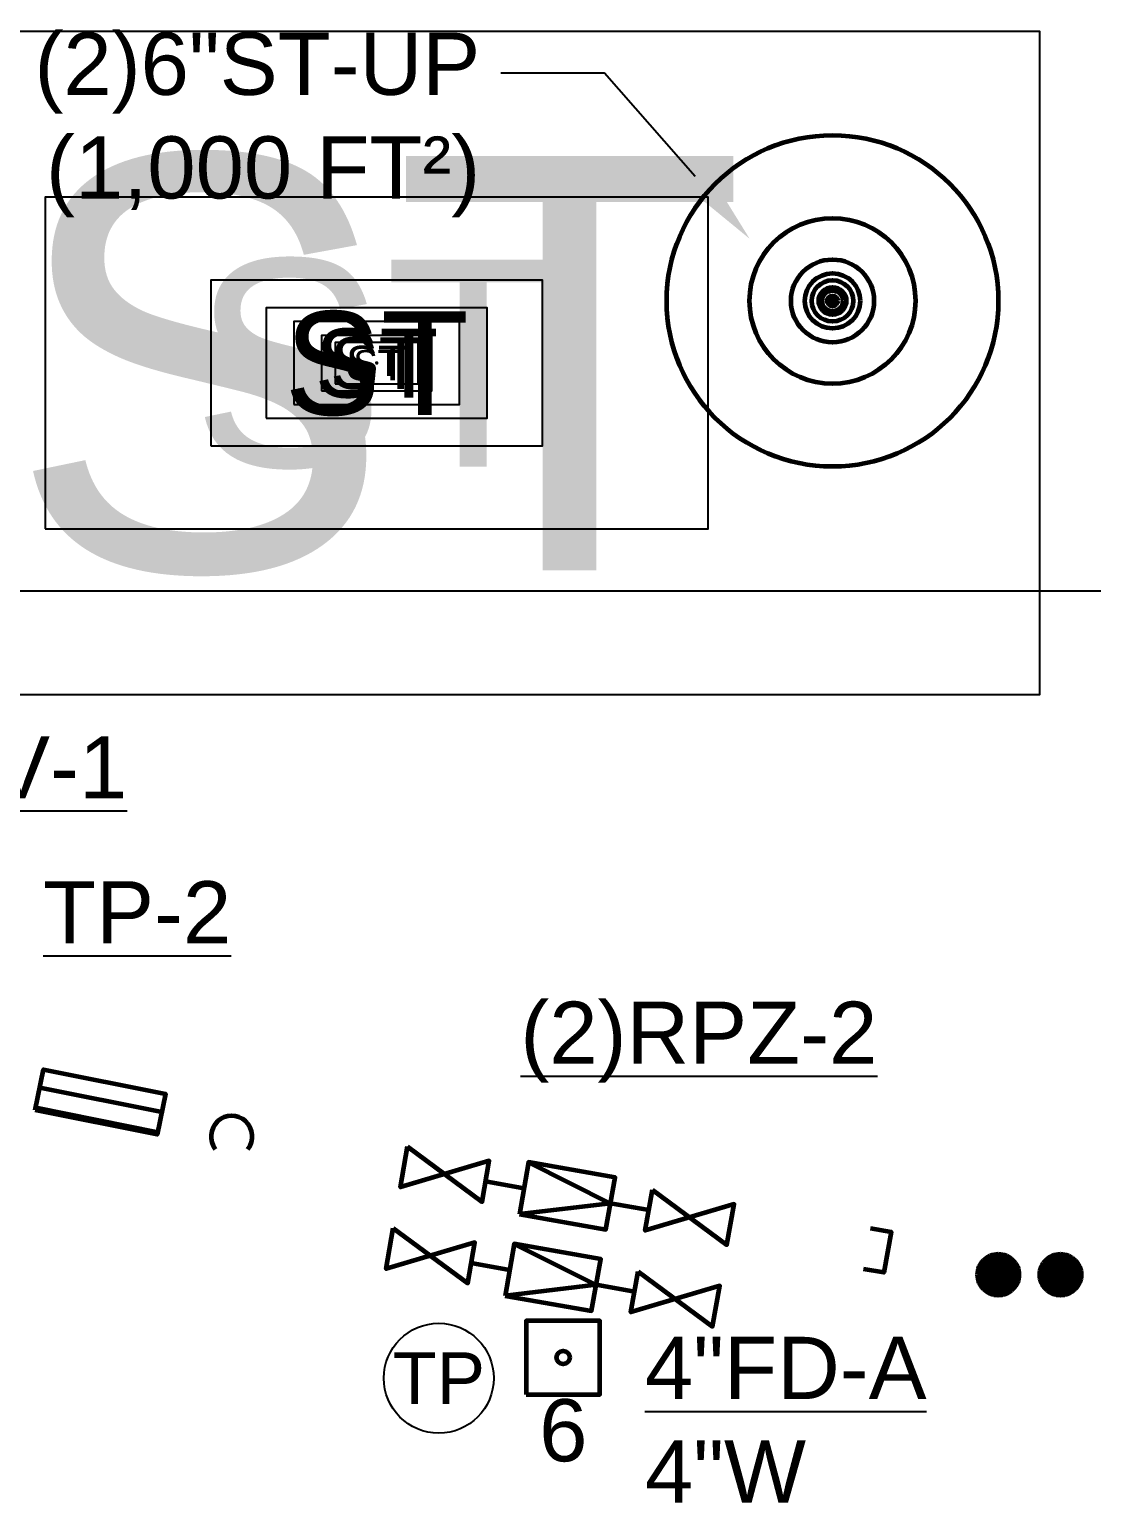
# Model space of a CAD drawing. Extents: x -3637 to 1666, y -2593 to 1817.
# Drawn here: x -2670.3 to -2516.5, y 736.7 to 950 of the extents above; entities that cross this region are included whole.
import ezdxf
from ezdxf.enums import TextEntityAlignment as Align

# ---------------------------------------------------------------- set-up
doc = ezdxf.new("R2010")
doc.units = 0
doc.header["$LTSCALE"] = 36
doc.header["$MEASUREMENT"] = 0
doc.linetypes.add('VENT', pattern=[0.3, 0.2, -0.1])
doc.layers.add('G-ANNO-TEXT', color=70, linetype='Continuous')
doc.layers.add('G-ANNO-TEXT @ 96', color=70, linetype='Continuous')
for name, color, linetype, lineweight in [('P-CW-N @ 96', 4, 'Continuous', 60), ('P-FIXT-N @ 96', 3, 'Continuous', 60), ('P-SAN-N @ 96', 6, 'Continuous', 60), ('P-SANV-N @ 96', 5, 'VENT', 60), ('P-STRM-N', 2, 'Continuous', 60), ('P-STRM-N @ 1 (1)', 2, 'Continuous', 60), ('P-STRM-N @ 1 (2)', 2, 'Continuous', 60), ('P-STRM-N @ 12', 2, 'Continuous', 60), ('P-STRM-N @ 128', 2, 'Continuous', 60), ('P-STRM-N @ 16', 2, 'Continuous', 60), ('P-STRM-N @ 192', 2, 'Continuous', 60), ('P-STRM-N @ 2', 2, 'Continuous', 60), ('P-STRM-N @ 24', 2, 'Continuous', 60), ('P-STRM-N @ 384', 2, 'Continuous', 60), ('P-STRM-N @ 4', 2, 'Continuous', 60), ('P-STRM-N @ 48', 2, 'Continuous', 60), ('P-STRM-N @ 64', 2, 'Continuous', 60), ('P-STRM-N @ 768', 2, 'Continuous', 60), ('P-STRM-N @ 8', 2, 'Continuous', 60), ('P-STRM-N @ 96', 2, 'Continuous', 60)]:
    doc.layers.add(name, color=color, linetype=linetype, lineweight=lineweight)
doc.layers.add('P-SAN-DFU', color=7, linetype='Continuous', plot=False)
doc.styles.add('Arial', font='arial.ttf')

# ---------------------------------------------------------------- blocks, each defined once
blk = doc.blocks.new('*U7')
blk.add_circle((0, 0), 0.03125)
blk = doc.blocks.new('*U866')
at = {"layer": 'P-STRM-N @ 1 (1)'}
blk.add_blockref('*U7', (-2554, 910.74), dxfattribs=at)
at = {"layer": 'P-STRM-N @ 1 (2)'}
blk.add_blockref('*U7', (-2554, 910.74), dxfattribs=at)
at = {"layer": 'P-STRM-N @ 12', "xscale": 12, "yscale": 12, "zscale": 12}
blk.add_blockref('*U7', (-2554, 910.74), dxfattribs=at)
at = {"layer": 'P-STRM-N @ 128', "xscale": 128, "yscale": 128, "zscale": 128}
blk.add_blockref('*U7', (-2554, 910.74), dxfattribs=at)
at = {"layer": 'P-STRM-N @ 16', "xscale": 16, "yscale": 16, "zscale": 16}
blk.add_blockref('*U7', (-2554, 910.74), dxfattribs=at)
at = {"layer": 'P-STRM-N @ 192', "xscale": 192, "yscale": 192, "zscale": 192}
blk.add_blockref('*U7', (-2554, 910.74), dxfattribs=at)
at = {"layer": 'P-STRM-N @ 2', "xscale": 2, "yscale": 2, "zscale": 2}
blk.add_blockref('*U7', (-2554, 910.74), dxfattribs=at)
at = {"layer": 'P-STRM-N @ 24', "xscale": 24, "yscale": 24, "zscale": 24}
blk.add_blockref('*U7', (-2554, 910.74), dxfattribs=at)
at = {"layer": 'P-STRM-N @ 384', "xscale": 384, "yscale": 384, "zscale": 384}
blk.add_blockref('*U7', (-2554, 910.74), dxfattribs=at)
at = {"layer": 'P-STRM-N @ 4', "xscale": 4, "yscale": 4, "zscale": 4}
blk.add_blockref('*U7', (-2554, 910.74), dxfattribs=at)
at = {"layer": 'P-STRM-N @ 48', "xscale": 48, "yscale": 48, "zscale": 48}
blk.add_blockref('*U7', (-2554, 910.74), dxfattribs=at)
at = {"layer": 'P-STRM-N @ 64', "xscale": 64, "yscale": 64, "zscale": 64}
blk.add_blockref('*U7', (-2554, 910.74), dxfattribs=at)
at = {"layer": 'P-STRM-N @ 768', "xscale": 768, "yscale": 768, "zscale": 768}
blk.add_blockref('*U7', (-2554, 910.74), dxfattribs=at)
at = {"layer": 'P-STRM-N @ 8', "xscale": 8, "yscale": 8, "zscale": 8}
blk.add_blockref('*U7', (-2554, 910.74), dxfattribs=at)
at = {"layer": 'P-STRM-N @ 96', "xscale": 96, "yscale": 96, "zscale": 96}
blk.add_blockref('*U7', (-2554, 910.74), dxfattribs=at)
blk = doc.blocks.new('*U72')
at = {"layer": 'DEFPOINTS'}
blk.add_lwpolyline([(-0.125, -0.0625), (0.125, -0.0625), (0.125, 0.0625), (-0.125, 0.0625)], close=True, dxfattribs=at)
at = {"style": 'Arial'}
blk.add_text('ST', height=0.078125, dxfattribs=at).set_placement((0, 0), align=Align.MIDDLE)
blk = doc.blocks.new('*U934')
at = {"layer": 'P-STRM-N @ 1 (1)', "linetype": 'ByBlock', "lineweight": -2}
blk.add_blockref('*U72', (-2620, 901.74), dxfattribs=at)
at = {"layer": 'P-STRM-N @ 1 (2)', "linetype": 'ByBlock', "lineweight": -2}
blk.add_blockref('*U72', (-2620, 901.74), dxfattribs=at)
at = {"layer": 'P-STRM-N @ 128', "linetype": 'ByBlock', "lineweight": -2, "xscale": 128, "yscale": 128, "zscale": 128}
blk.add_blockref('*U72', (-2620, 901.74), dxfattribs=at)
at = {"layer": 'P-STRM-N @ 192', "linetype": 'ByBlock', "lineweight": -2, "xscale": 192, "yscale": 192, "zscale": 192}
blk.add_blockref('*U72', (-2620, 901.74), dxfattribs=at)
at = {"layer": 'P-STRM-N @ 384', "linetype": 'ByBlock', "lineweight": -2, "xscale": 384, "yscale": 384, "zscale": 384}
blk.add_blockref('*U72', (-2620, 901.74), dxfattribs=at)
at = {"layer": 'P-STRM-N @ 48', "linetype": 'ByBlock', "lineweight": -2, "xscale": 48, "yscale": 48, "zscale": 48}
blk.add_blockref('*U72', (-2620, 901.74), dxfattribs=at)
at = {"layer": 'P-STRM-N @ 64', "linetype": 'ByBlock', "lineweight": -2, "xscale": 64, "yscale": 64, "zscale": 64}
blk.add_blockref('*U72', (-2620, 901.74), dxfattribs=at)
at = {"layer": 'P-STRM-N @ 768', "linetype": 'ByBlock', "lineweight": -2, "xscale": 768, "yscale": 768, "zscale": 768}
blk.add_blockref('*U72', (-2620, 901.74), dxfattribs=at)
at = {"layer": 'P-STRM-N @ 96', "linetype": 'ByBlock', "lineweight": -2, "xscale": 96, "yscale": 96, "zscale": 96}
blk.add_blockref('*U72', (-2620, 901.74), dxfattribs=at)
blk = doc.blocks.new('*U44')
h = blk.add_hatch()
h.set_pattern_fill('_USER', scale=0.03125, pattern_type=0)
h.set_pattern_definition([(0, (-0.09375, -0.03125), (0, 0.03125), [])])
h.paths.add_polyline_path([(0.09375, 0.03125), (-0.09375, 0.03125), (-0.09375, -0.03125), (0.09375, -0.03125)])
blk.add_lwpolyline([(-0.09375, -0.03125), (-0.09375, 0.03125), (0.09375, 0.03125), (0.09375, -0.03125), (-0.09375, -0.03125)])
blk = doc.blocks.new('*U13')
at = {"linetype": 'Continuous'}
blk.add_arc((0, 0), 0.0311, 232.567, 127.433, dxfattribs=at)
blk = doc.blocks.new('REDUCED PRESSURE BACKFLOW PREVENTER w-VALVES')
at = {"linetype": 'Continuous'}
for p, q in [((-0.125, 0), (-0.0663, 0)), ((0.125, 0), (0.0663, 0))]:
    blk.add_line(p, q, dxfattribs=at)
for points in [[(-0.25, 0.0312), (-0.125, -0.0312), (-0.125, 0.0312), (-0.25, -0.0312), (-0.25, 0.0312)], [(-0.0663, 0.0398), (0.0663, 0), (-0.0663, -0.0398)], [(0.125, 0.0312), (0.25, -0.0312), (0.25, 0.0312), (0.125, -0.0312), (0.125, 0.0312)]]:
    blk.add_lwpolyline(points, dxfattribs=at)
blk.add_lwpolyline([(-0.0663, -0.0398), (0.0663, -0.0398), (0.0663, 0.0398), (-0.0663, 0.0398)], close=True, dxfattribs=at)
blk = doc.blocks.new('*U45')
blk.add_lwpolyline([(0, -0.03125), (-0.03125, -0.03125), (-0.03125, 0.03125), (0, 0.03125)])
blk = doc.blocks.new('*U17')
at = {"linetype": 'Continuous'}
blk.add_lwpolyline([(-0.0556, -0.0556), (0.0556, -0.0556), (0.0556, 0.0556), (-0.0556, 0.0556)], close=True, dxfattribs=at)
at = {"color": 7, "linetype": 'Continuous'}
blk.add_circle((0, 0), 0.01, dxfattribs=at)
blk = doc.blocks.new('*U26')
at = {"linetype": 'Continuous'}
blk.add_circle((0, 0), 0.0829, dxfattribs=at)
at = {"layer": 'G-ANNO-TEXT', "linetype": 'Continuous', "style": 'Arial'}
blk.add_text('TP', height=0.07812, dxfattribs=at).set_placement((0, 0), align=Align.MIDDLE)
blk = doc.blocks.new('*U25')
h = blk.add_hatch()
h.set_pattern_fill('ANSI31', color=256, scale=0.025, angle=135)
edge = h.paths.add_edge_path()
edge.add_arc((0, 0), 0.0313, 0, 360)
blk.add_circle((0, 0), 0.0312)

msp = doc.modelspace()

# ---------------------------------------------------------------- linework, layer by layer
at = {"layer": 'G-ANNO-TEXT'}
for points in [[(-2573.9, 928.77), (-2587, 943.74), (-2602, 943.74)], [(-2704.51, 847.23), (-2683, 868.74), (-2314, 868.74)]]:
    msp.add_lwpolyline(points, dxfattribs=at)
msp.add_solid([(-2572.4, 930.09), (-2566, 919.74), (-2575.41, 927.46)], dxfattribs=at)

# ---------------------------------------------------------------- block references
at = {"layer": 'G-ANNO-TEXT @ 96', "xscale": 96, "yscale": 96, "zscale": 96}
msp.add_blockref('*U26', (-2611, 754.74), dxfattribs=at)
at = {"layer": 'P-CW-N @ 96', "xscale": 96, "yscale": 96, "zscale": 96}
for name, p, rotation in [('*U13', (-2641, 789.74), 89.99999999999999), ('REDUCED PRESSURE BACKFLOW PREVENTER w-VALVES', (-2592.4, 781.17), 349.9920201985586), ('REDUCED PRESSURE BACKFLOW PREVENTER w-VALVES', (-2594.48, 769.35), 349.9920201985586), ('*U45', (-2549, 773.51), 169.9920201985591)]:
    msp.add_blockref(name, p, dxfattribs=dict(at, rotation=rotation))
at = {"layer": 'P-FIXT-N @ 96', "xscale": 96.00000000000001, "yscale": 96.00000000000001, "zscale": 96.00000000000001, "rotation": 348.6900675259798}
msp.add_blockref('*U44', (-2660, 794.74), dxfattribs=at)
at = {"layer": 'P-SAN-N @ 96', "xscale": 96, "yscale": 96, "zscale": 96}
msp.add_blockref('*U17', (-2593, 757.74), dxfattribs=at)
at = {"layer": 'P-SANV-N @ 96', "xscale": 96, "yscale": 96, "zscale": 96}
for p in [(-2530, 769.74), (-2521, 769.74)]:
    msp.add_blockref('*U25', p, dxfattribs=at)
at = {"layer": 'P-STRM-N'}
for name in ['*U934', '*U866']:
    msp.add_blockref(name, (0, 0), dxfattribs=at)

# ---------------------------------------------------------------- texts
at = {"layer": 'G-ANNO-TEXT', "style": 'Arial'}
for s, p in [('%%UBWV-1', (-2695.92, 838.71)), ('%%UTP-2', (-2668.29, 817.71)), ('%%U(2)RPZ-2', (-2599.19, 800.27)), ('%%U4"FD-A', (-2581.16, 751.74)), ('4"W', (-2581.16, 736.74))]:
    msp.add_text(s, height=9, dxfattribs=at).set_placement(p)
at = {"layer": 'G-ANNO-TEXT', "insert": (-2605, 949.57), "char_height": 9, "attachment_point": 3, "style": 'Arial'}
msp.add_mtext('(2)6"ST-UP\\P(1,000 FT²)', dxfattribs=at)
at = {"layer": 'P-SAN-DFU', "style": 'Arial'}
msp.add_text('6', height=9, dxfattribs=at).set_placement((-2596.47, 742.71))

doc.saveas('drawing.dxf')
